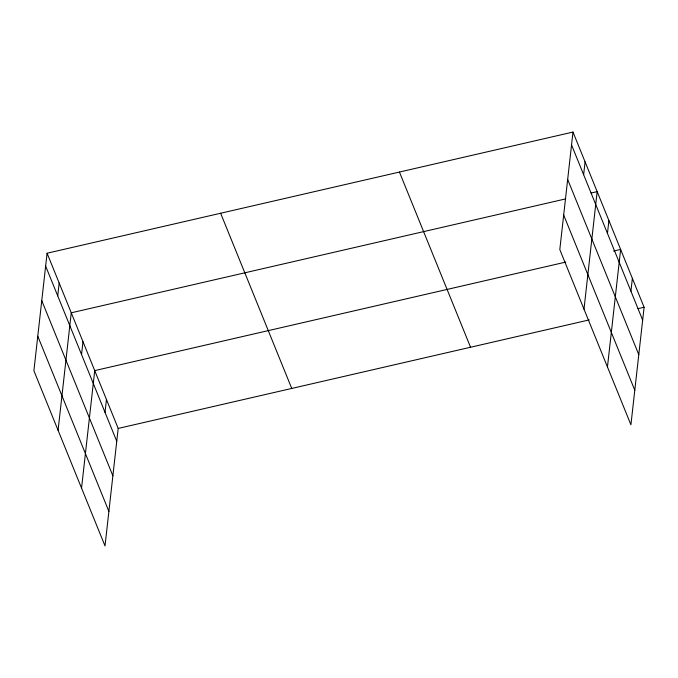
<?xml version="1.0" encoding="UTF-8"?>
<svg xmlns="http://www.w3.org/2000/svg" width="678" height="678" viewBox="0 0 678 678"><rect width="100%" height="100%" fill="white"/><g stroke="black" fill="none" stroke-linecap="round" stroke-linejoin="round"><path stroke-width="1.02" d="M47.079 253.233L33.9 370.739L105.014 545.934L118.192 428.428L47.079 253.233L572.986 132.066L644.1 307.261L630.921 424.767L559.808 249.572L572.986 132.066M57.732 295.862L59.172 283.023M58.079 430.301L71.258 312.804L565.706 198.883M81.546 354.552L82.987 341.704M81.546 488.118L94.725 370.612L565.825 262.072M105.014 412.368L106.454 399.52M583.639 174.704L585.08 161.856M583.987 309.143L597.165 191.637L591.08 193.035M607.463 233.385L608.903 220.545M607.454 366.951L620.633 249.445L613.531 251.08M630.921 291.201L632.371 278.353M118.192 428.428L589.292 319.889M638.006 308.659L644.1 307.261M571.546 144.914L642.659 320.109M567.672 179.458L638.786 354.645M563.681 215.036L634.794 390.231M399.435 172.051L470.549 347.246M220.63 213.248L291.743 388.443M45.638 266.081L116.752 441.276M41.765 300.617L112.879 475.812M37.773 336.203L108.887 511.39"/></g></svg>
